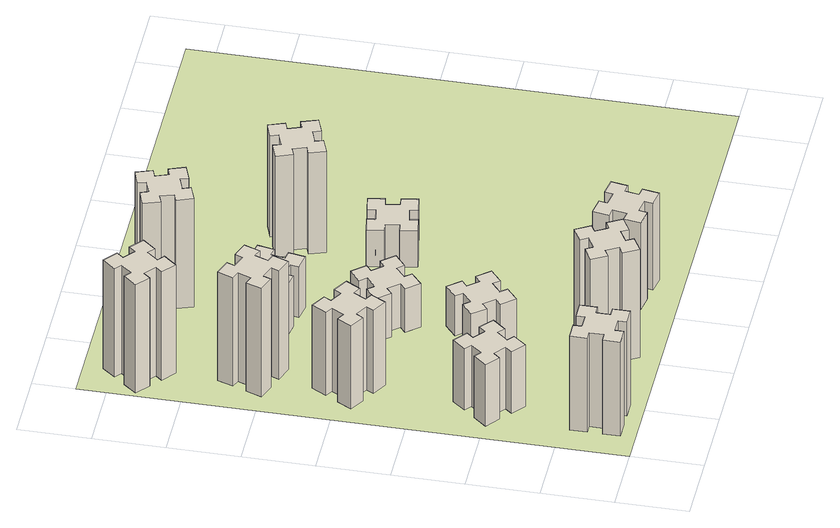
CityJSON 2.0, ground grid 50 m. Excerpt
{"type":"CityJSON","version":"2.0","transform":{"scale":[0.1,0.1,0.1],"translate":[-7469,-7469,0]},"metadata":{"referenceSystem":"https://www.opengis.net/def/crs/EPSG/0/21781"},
"CityObjects":{
"building1":{"type":"Building","attributes":{"class":"1000","function":"1000","usage":"1000","yearOfConstruction":2016,"roofType":"1000","measuredHeight":78,"storeysAboveGround":30,"storeysBelowGround":0},"geometry":[{"type":"Solid","lod":"1","boundaries":[[[[0,1,2,3,4,5,6,7,8,9,10,11,12,13,14,15,16,17,18,19]],[[17,16,20,21]],[[16,15,22,20]],[[15,14,23,22]],[[14,13,24,23]],[[13,12,25,24]],[[12,11,26,25]],[[11,10,27,26]],[[10,9,28,27]],[[9,8,29,28]],[[8,7,30,29]],[[7,6,31,30]],[[6,5,32,31]],[[5,4,33,32]],[[4,3,34,33]],[[3,2,35,34]],[[2,1,36,35]],[[1,0,37,36]],[[0,19,38,37]],[[19,18,39,38]],[[18,17,21,39]],[[24,25,26,27,28,29,30,31,32,33,34,35,36,37,38,39,21,20,22,23]]]]}]},
"building2":{"type":"Building","attributes":{"class":"1000","function":"1000","usage":"1000","yearOfConstruction":2016,"roofType":"1000","measuredHeight":51,"storeysAboveGround":30,"storeysBelowGround":0},"geometry":[{"type":"Solid","lod":"1","boundaries":[[[[40,41,42,43,44,45,46,47,48,49,50,51,52,53,54,55,56,57,58,59]],[[57,56,60,61]],[[56,55,62,60]],[[55,54,63,62]],[[54,53,64,63]],[[53,52,65,64]],[[52,51,66,65]],[[51,50,67,66]],[[50,49,68,67]],[[49,48,69,68]],[[48,47,70,69]],[[47,46,71,70]],[[46,45,72,71]],[[45,44,73,72]],[[44,43,74,73]],[[43,42,75,74]],[[42,41,76,75]],[[41,40,77,76]],[[40,59,78,77]],[[59,58,79,78]],[[58,57,61,79]],[[64,65,66,67,68,69,70,71,72,73,74,75,76,77,78,79,61,60,62,63]]]]}]},
"building3":{"type":"Building","attributes":{"class":"1000","function":"1000","usage":"1000","yearOfConstruction":2016,"roofType":"1000","measuredHeight":69,"storeysAboveGround":30,"storeysBelowGround":0},"geometry":[{"type":"Solid","lod":"1","boundaries":[[[[80,81,82,83,84,85,86,87,88,89,90,91,92,93,94,95,96,97,98,99]],[[97,96,100,101]],[[96,95,102,100]],[[95,94,103,102]],[[94,93,104,103]],[[93,92,105,104]],[[92,91,106,105]],[[91,90,107,106]],[[90,89,108,107]],[[89,88,109,108]],[[88,87,110,109]],[[87,86,111,110]],[[86,85,112,111]],[[85,84,113,112]],[[84,83,114,113]],[[83,82,115,114]],[[82,81,116,115]],[[81,80,117,116]],[[80,99,118,117]],[[99,98,119,118]],[[98,97,101,119]],[[104,105,106,107,108,109,110,111,112,113,114,115,116,117,118,119,101,100,102,103]]]]}]},
"building4":{"type":"Building","attributes":{"class":"1000","function":"1000","usage":"1000","yearOfConstruction":2016,"roofType":"1000","measuredHeight":90,"storeysAboveGround":30,"storeysBelowGround":0},"geometry":[{"type":"Solid","lod":"1","boundaries":[[[[120,121,122,123,124,125,126,127,128,129,130,131,132,133,134,135,136,137,138,139]],[[137,136,140,141]],[[136,135,142,140]],[[135,134,143,142]],[[134,133,144,143]],[[133,132,145,144]],[[132,131,146,145]],[[131,130,147,146]],[[130,129,148,147]],[[129,128,149,148]],[[128,127,150,149]],[[127,126,151,150]],[[126,125,152,151]],[[125,124,153,152]],[[124,123,154,153]],[[123,122,155,154]],[[122,121,156,155]],[[121,120,157,156]],[[120,139,158,157]],[[139,138,159,158]],[[138,137,141,159]],[[144,145,146,147,148,149,150,151,152,153,154,155,156,157,158,159,141,140,142,143]]]]}]},
"building5":{"type":"Building","attributes":{"class":"1000","function":"1000","usage":"1000","yearOfConstruction":2016,"roofType":"1000","measuredHeight":90,"storeysAboveGround":30,"storeysBelowGround":0},"geometry":[{"type":"Solid","lod":"1","boundaries":[[[[160,161,162,163,164,165,166,167,168,169,170,171,172,173,174,175,176,177,178,179]],[[177,176,180,181]],[[176,175,182,180]],[[175,174,183,182]],[[174,173,184,183]],[[173,172,185,184]],[[172,171,186,185]],[[171,170,187,186]],[[170,169,188,187]],[[169,168,189,188]],[[168,167,190,189]],[[167,166,191,190]],[[166,165,192,191]],[[165,164,193,192]],[[164,163,194,193]],[[163,162,195,194]],[[162,161,196,195]],[[161,160,197,196]],[[160,179,198,197]],[[179,178,199,198]],[[178,177,181,199]],[[184,185,186,187,188,189,190,191,192,193,194,195,196,197,198,199,181,180,182,183]]]]}]},
"building6":{"type":"Building","attributes":{"class":"1000","function":"1000","usage":"1000","yearOfConstruction":2016,"roofType":"1000","measuredHeight":90,"storeysAboveGround":30,"storeysBelowGround":0},"geometry":[{"type":"Solid","lod":"1","boundaries":[[[[200,201,202,203,204,205,206,207,208,209,210,211,212,213,214,215,216,217,218,219]],[[217,216,220,221]],[[216,215,222,220]],[[215,214,223,222]],[[214,213,224,223]],[[213,212,225,224]],[[212,211,226,225]],[[211,210,227,226]],[[210,209,228,227]],[[209,208,229,228]],[[208,207,230,229]],[[207,206,231,230]],[[206,205,232,231]],[[205,204,233,232]],[[204,203,234,233]],[[203,202,235,234]],[[202,201,236,235]],[[201,200,237,236]],[[200,219,238,237]],[[219,218,239,238]],[[218,217,221,239]],[[224,225,226,227,228,229,230,231,232,233,234,235,236,237,238,239,221,220,222,223]]]]}]},
"building7":{"type":"Building","attributes":{"class":"1000","function":"1000","usage":"1000","yearOfConstruction":2016,"roofType":"1000","measuredHeight":33,"storeysAboveGround":30,"storeysBelowGround":0},"geometry":[{"type":"Solid","lod":"1","boundaries":[[[[240,241,242,243,244,245,246,247,248,249,250,251,252,253,254,255,256,257,258,259]],[[257,256,260,261]],[[256,255,262,260]],[[255,254,263,262]],[[254,253,264,263]],[[253,252,265,264]],[[252,251,266,265]],[[251,250,267,266]],[[250,249,268,267]],[[249,248,269,268]],[[248,247,270,269]],[[247,246,271,270]],[[246,245,272,271]],[[245,244,273,272]],[[244,243,274,273]],[[243,242,275,274]],[[242,241,276,275]],[[241,240,277,276]],[[240,259,278,277]],[[259,258,279,278]],[[258,257,261,279]],[[264,265,266,267,268,269,270,271,272,273,274,275,276,277,278,279,261,260,262,263]]]]}]},
"building8":{"type":"Building","attributes":{"class":"1000","function":"1000","usage":"1000","yearOfConstruction":2016,"roofType":"1000","measuredHeight":36,"storeysAboveGround":30,"storeysBelowGround":0},"geometry":[{"type":"Solid","lod":"1","boundaries":[[[[280,281,282,283,284,285,286,287,288,289,290,291,292,293,294,295,296,297,298,299]],[[297,296,300,301]],[[296,295,302,300]],[[295,294,303,302]],[[294,293,304,303]],[[293,292,305,304]],[[292,291,306,305]],[[291,290,307,306]],[[290,289,308,307]],[[289,288,309,308]],[[288,287,310,309]],[[287,286,311,310]],[[286,285,312,311]],[[285,284,313,312]],[[284,283,314,313]],[[283,282,315,314]],[[282,281,316,315]],[[281,280,317,316]],[[280,299,318,317]],[[299,298,319,318]],[[298,297,301,319]],[[304,305,306,307,308,309,310,311,312,313,314,315,316,317,318,319,301,300,302,303]]]]}]},
"building9":{"type":"Building","attributes":{"class":"1000","function":"1000","usage":"1000","yearOfConstruction":2016,"roofType":"1000","measuredHeight":42,"storeysAboveGround":30,"storeysBelowGround":0},"geometry":[{"type":"Solid","lod":"1","boundaries":[[[[320,321,322,323,324,325,326,327,328,329,330,331,332,333,334,335,336,337,338,339]],[[337,336,340,341]],[[336,335,342,340]],[[335,334,343,342]],[[334,333,344,343]],[[333,332,345,344]],[[332,331,346,345]],[[331,330,347,346]],[[330,329,348,347]],[[329,328,349,348]],[[328,327,350,349]],[[327,326,351,350]],[[326,325,352,351]],[[325,324,353,352]],[[324,323,354,353]],[[323,322,355,354]],[[322,321,356,355]],[[321,320,357,356]],[[320,339,358,357]],[[339,338,359,358]],[[338,337,341,359]],[[344,345,346,347,348,349,350,351,352,353,354,355,356,357,358,359,341,340,342,343]]]]}]},
"building10":{"type":"Building","attributes":{"class":"1000","function":"1000","usage":"1000","yearOfConstruction":2016,"roofType":"1000","measuredHeight":72,"storeysAboveGround":30,"storeysBelowGround":0},"geometry":[{"type":"Solid","lod":"1","boundaries":[[[[360,361,362,363,364,365,366,367,368,369,370,371,372,373,374,375,376,377,378,379]],[[377,376,380,381]],[[376,375,382,380]],[[375,374,383,382]],[[374,373,384,383]],[[373,372,385,384]],[[372,371,386,385]],[[371,370,387,386]],[[370,369,388,387]],[[369,368,389,388]],[[368,367,390,389]],[[367,366,391,390]],[[366,365,392,391]],[[365,364,393,392]],[[364,363,394,393]],[[363,362,395,394]],[[362,361,396,395]],[[361,360,397,396]],[[360,379,398,397]],[[379,378,399,398]],[[378,377,381,399]],[[384,385,386,387,388,389,390,391,392,393,394,395,396,397,398,399,381,380,382,383]]]]}]},
"building11":{"type":"Building","attributes":{"class":"1000","function":"1000","usage":"1000","yearOfConstruction":2016,"roofType":"1000","measuredHeight":90,"storeysAboveGround":30,"storeysBelowGround":0},"geometry":[{"type":"Solid","lod":"1","boundaries":[[[[400,401,402,403,404,405,406,407,408,409,410,411,412,413,414,415,416,417,418,419]],[[417,416,420,421]],[[416,415,422,420]],[[415,414,423,422]],[[414,413,424,423]],[[413,412,425,424]],[[412,411,426,425]],[[411,410,427,426]],[[410,409,428,427]],[[409,408,429,428]],[[408,407,430,429]],[[407,406,431,430]],[[406,405,432,431]],[[405,404,433,432]],[[404,403,434,433]],[[403,402,435,434]],[[402,401,436,435]],[[401,400,437,436]],[[400,419,438,437]],[[419,418,439,438]],[[418,417,421,439]],[[424,425,426,427,428,429,430,431,432,433,434,435,436,437,438,439,421,420,422,423]]]]}]},
"building12":{"type":"Building","attributes":{"class":"1000","function":"1000","usage":"1000","yearOfConstruction":2016,"roofType":"1000","measuredHeight":30,"storeysAboveGround":30,"storeysBelowGround":0},"geometry":[{"type":"Solid","lod":"1","boundaries":[[[[440,441,442,443,444,445,446,447,448,449,450,451,452,453,454,455,456,457,458,459]],[[457,456,460,461]],[[456,455,462,460]],[[455,454,463,462]],[[454,453,464,463]],[[453,452,465,464]],[[452,451,466,465]],[[451,450,467,466]],[[450,449,468,467]],[[449,448,469,468]],[[448,447,470,469]],[[447,446,471,470]],[[446,445,472,471]],[[445,444,473,472]],[[444,443,474,473]],[[443,442,475,474]],[[442,441,476,475]],[[441,440,477,476]],[[440,459,478,477]],[[459,458,479,478]],[[458,457,461,479]],[[464,465,466,467,468,469,470,471,472,473,474,475,476,477,478,479,461,460,462,463]]]]}]},
"building13":{"type":"Building","attributes":{"class":"1000","function":"1000","usage":"1000","yearOfConstruction":2016,"roofType":"1000","measuredHeight":84,"storeysAboveGround":30,"storeysBelowGround":0},"geometry":[{"type":"Solid","lod":"1","boundaries":[[[[480,481,482,483,484,485,486,487,488,489,490,491,492,493,494,495,496,497,498,499]],[[497,496,500,501]],[[496,495,502,500]],[[495,494,503,502]],[[494,493,504,503]],[[493,492,505,504]],[[492,491,506,505]],[[491,490,507,506]],[[490,489,508,507]],[[489,488,509,508]],[[488,487,510,509]],[[487,486,511,510]],[[486,485,512,511]],[[485,484,513,512]],[[484,483,514,513]],[[483,482,515,514]],[[482,481,516,515]],[[481,480,517,516]],[[480,499,518,517]],[[499,498,519,518]],[[498,497,501,519]],[[504,505,506,507,508,509,510,511,512,513,514,515,516,517,518,519,501,500,502,503]]]]}]},
"landuse1":{"type":"LandUse","attributes":{"name":"plot1","function":"1010"},"geometry":[{"type":"MultiSurface","lod":"1","boundaries":[[[520,521,522,523]]]}]}
},
"vertices":[
[265,325,0],[265,225,0],[205,225,0],[205,105,0],[325,105,0],[325,165,0],[425,165,0],[425,105,0],[545,105,0],[545,225,0],[485,225,0],[485,325,0],[545,325,0],[545,445,0],[425,445,0],[425,385,0],[325,385,0],[325,445,0],[205,445,0],[205,325,0],[325,385,780],[325,445,780],[425,385,780],[425,445,780],[545,445,780],[545,325,780],[485,325,780],[485,225,780],[545,225,780],[545,105,780],[425,105,780],[425,165,780],[325,165,780],[325,105,780],[205,105,780],[205,225,780],[265,225,780],[265,325,780],[205,325,780],[205,445,780],
[484,1067,0],[408,1132,0],[446,1178,0],[354,1255,0],[277,1163,0],[323,1124,0],[259,1048,0],[213,1086,0],[136,994,0],[228,917,0],[266,963,0],[343,899,0],[304,853,0],[396,776,0],[473,868,0],[427,906,0],[492,983,0],[538,944,0],[615,1036,0],[523,1113,0],[492,983,510],[538,944,510],[427,906,510],[473,868,510],[396,776,510],[304,853,510],[343,899,510],[266,963,510],[228,917,510],[136,994,510],[213,1086,510],[259,1048,510],[323,1124,510],[277,1163,510],[354,1255,510],[446,1178,510],[408,1132,510],[484,1067,510],[523,1113,510],[615,1036,510],
[474,2026,0],[387,2076,0],[417,2128,0],[313,2188,0],[253,2084,0],[305,2054,0],[255,1967,0],[203,1997,0],[143,1893,0],[247,1833,0],[277,1885,0],[364,1835,0],[334,1783,0],[438,1723,0],[498,1827,0],[446,1857,0],[496,1944,0],[548,1914,0],[608,2018,0],[504,2078,0],[496,1944,690],[548,1914,690],[446,1857,690],[498,1827,690],[438,1723,690],[334,1783,690],[364,1835,690],[277,1885,690],[247,1833,690],[143,1893,690],[203,1997,690],[255,1967,690],[305,2054,690],[253,2084,690],[313,2188,690],[417,2128,690],[387,2076,690],[474,2026,690],[504,2078,690],[608,2018,690],
[289,2680,0],[255,2586,0],[199,2607,0],[157,2494,0],[270,2453,0],[291,2509,0],[385,2475,0],[364,2419,0],[477,2377,0],[518,2490,0],[462,2511,0],[496,2605,0],[552,2584,0],[593,2697,0],[480,2738,0],[460,2682,0],[366,2716,0],[387,2772,0],[274,2813,0],[233,2700,0],[366,2716,900],[387,2772,900],[460,2682,900],[480,2738,900],[593,2697,900],[552,2584,900],[496,2605,900],[462,2511,900],[518,2490,900],[477,2377,900],[364,2419,900],[385,2475,900],[291,2509,900],[270,2453,900],[157,2494,900],[199,2607,900],[255,2586,900],[289,2680,900],[233,2700,900],[274,2813,900],
[1127,255,0],[1214,305,0],[1244,253,0],[1348,313,0],[1288,417,0],[1236,387,0],[1186,474,0],[1238,504,0],[1178,608,0],[1074,548,0],[1104,496,0],[1017,446,0],[987,498,0],[883,438,0],[943,334,0],[995,364,0],[1045,277,0],[993,247,0],[1053,143,0],[1157,203,0],[1045,277,900],[993,247,900],[995,364,900],[943,334,900],[883,438,900],[987,498,900],[1017,446,900],[1104,496,900],[1074,548,900],[1178,608,900],[1238,504,900],[1186,474,900],[1236,387,900],[1288,417,900],[1348,313,900],[1244,253,900],[1214,305,900],[1127,255,900],[1157,203,900],[1053,143,900],
[384,3387,0],[308,3452,0],[346,3498,0],[254,3575,0],[177,3483,0],[223,3444,0],[159,3368,0],[113,3406,0],[36,3314,0],[128,3237,0],[166,3283,0],[243,3219,0],[204,3173,0],[296,3096,0],[373,3188,0],[327,3226,0],[392,3303,0],[438,3264,0],[515,3356,0],[423,3433,0],[392,3303,900],[438,3264,900],[327,3226,900],[373,3188,900],[296,3096,900],[204,3173,900],[243,3219,900],[166,3283,900],[128,3237,900],[36,3314,900],[113,3406,900],[159,3368,900],[223,3444,900],[177,3483,900],[254,3575,900],[346,3498,900],[308,3452,900],[384,3387,900],[423,3433,900],[515,3356,900],
[1083,1332,0],[1006,1267,0],[968,1313,0],[876,1236,0],[953,1144,0],[999,1183,0],[1063,1106,0],[1017,1068,0],[1094,976,0],[1186,1053,0],[1148,1099,0],[1224,1163,0],[1263,1117,0],[1355,1194,0],[1278,1286,0],[1232,1248,0],[1167,1324,0],[1213,1363,0],[1136,1455,0],[1044,1378,0],[1167,1324,330],[1213,1363,330],[1232,1248,330],[1278,1286,330],[1355,1194,330],[1263,1117,330],[1224,1163,330],[1148,1099,330],[1186,1053,330],[1094,976,330],[1017,1068,330],[1063,1106,330],[999,1183,330],[953,1144,330],[876,1236,330],[968,1313,330],[1006,1267,330],[1083,1332,330],[1044,1378,330],[1136,1455,330],
[1083,1972,0],[1006,1907,0],[968,1953,0],[876,1876,0],[953,1784,0],[999,1823,0],[1063,1746,0],[1017,1708,0],[1094,1616,0],[1186,1693,0],[1148,1739,0],[1224,1803,0],[1263,1757,0],[1355,1834,0],[1278,1926,0],[1232,1888,0],[1167,1964,0],[1213,2003,0],[1136,2095,0],[1044,2018,0],[1167,1964,360],[1213,2003,360],[1232,1888,360],[1278,1926,360],[1355,1834,360],[1263,1757,360],[1224,1803,360],[1148,1739,360],[1186,1693,360],[1094,1616,360],[1017,1708,360],[1063,1746,360],[999,1823,360],[953,1784,360],[876,1876,360],[968,1953,360],[1006,1907,360],[1083,1972,360],[1044,2018,360],[1136,2095,360],
[1115,2527,0],[1132,2625,0],[1191,2615,0],[1212,2733,0],[1094,2754,0],[1084,2695,0],[985,2712,0],[996,2771,0],[877,2792,0],[857,2674,0],[916,2664,0],[898,2565,0],[839,2576,0],[818,2457,0],[937,2437,0],[947,2496,0],[1045,2478,0],[1035,2419,0],[1153,2398,0],[1174,2517,0],[1045,2478,420],[1035,2419,420],[947,2496,420],[937,2437,420],[818,2457,420],[839,2576,420],[898,2565,420],[916,2664,420],[857,2674,420],[877,2792,420],[996,2771,420],[985,2712,420],[1084,2695,420],[1094,2754,420],[1212,2733,420],[1191,2615,420],[1132,2625,420],[1115,2527,420],[1174,2517,420],[1153,2398,420],
[1855,307,0],[1872,405,0],[1931,395,0],[1952,513,0],[1834,534,0],[1824,475,0],[1725,492,0],[1736,551,0],[1617,572,0],[1597,454,0],[1656,444,0],[1638,345,0],[1579,356,0],[1558,237,0],[1677,217,0],[1687,276,0],[1785,258,0],[1775,199,0],[1893,178,0],[1914,297,0],[1785,258,720],[1775,199,720],[1687,276,720],[1677,217,720],[1558,237,720],[1579,356,720],[1638,345,720],[1656,444,720],[1597,454,720],[1617,572,720],[1736,551,720],[1725,492,720],[1824,475,720],[1834,534,720],[1952,513,720],[1931,395,720],[1872,405,720],[1855,307,720],[1914,297,720],[1893,178,720],
[1125,3456,0],[1031,3422,0],[1010,3478,0],[897,3437,0],[939,3324,0],[995,3345,0],[1029,3251,0],[973,3230,0],[1014,3117,0],[1127,3159,0],[1106,3215,0],[1200,3249,0],[1220,3193,0],[1333,3234,0],[1292,3347,0],[1236,3326,0],[1202,3420,0],[1258,3440,0],[1217,3553,0],[1104,3512,0],[1202,3420,900],[1258,3440,900],[1236,3326,900],[1292,3347,900],[1333,3234,900],[1220,3193,900],[1200,3249,900],[1106,3215,900],[1127,3159,900],[1014,3117,900],[973,3230,900],[1029,3251,900],[995,3345,900],[939,3324,900],[897,3437,900],[1010,3478,900],[1031,3422,900],[1125,3456,900],[1104,3512,900],[1217,3553,900],
[1972,1925,0],[1955,2024,0],[2014,2034,0],[1993,2152,0],[1875,2131,0],[1885,2072,0],[1787,2055,0],[1777,2114,0],[1658,2093,0],[1679,1975,0],[1738,1985,0],[1756,1887,0],[1697,1877,0],[1717,1758,0],[1836,1779,0],[1825,1838,0],[1924,1856,0],[1934,1797,0],[2052,1817,0],[2031,1936,0],[1924,1856,300],[1934,1797,300],[1825,1838,300],[1836,1779,300],[1717,1758,300],[1697,1877,300],[1756,1887,300],[1738,1985,300],[1679,1975,300],[1658,2093,300],[1777,2114,300],[1787,2055,300],[1885,2072,300],[1875,2131,300],[1993,2152,300],[2014,2034,300],[1955,2024,300],[1972,1925,300],[2031,1936,300],[2052,1817,300],
[1976,2586,0],[1942,2680,0],[1998,2700,0],[1957,2813,0],[1844,2772,0],[1865,2716,0],[1771,2682,0],[1750,2738,0],[1637,2697,0],[1679,2584,0],[1735,2605,0],[1769,2511,0],[1713,2490,0],[1754,2377,0],[1867,2419,0],[1846,2475,0],[1940,2509,0],[1960,2453,0],[2073,2494,0],[2032,2607,0],[1940,2509,840],[1960,2453,840],[1846,2475,840],[1867,2419,840],[1754,2377,840],[1713,2490,840],[1769,2511,840],[1735,2605,840],[1679,2584,840],[1637,2697,840],[1750,2738,840],[1771,2682,840],[1865,2716,840],[1844,2772,840],[1957,2813,840],[1998,2700,840],[1942,2680,840],[1976,2586,840],[2032,2607,840],[2073,2494,840],
[5,3705,0],[3705,3705,0],[3705,5,0],[5,5,0]
]}
